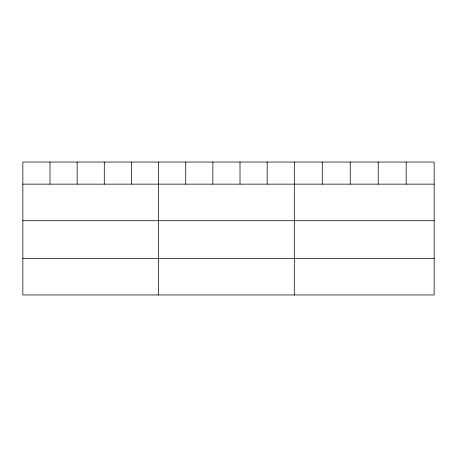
<?xml version="1.0" encoding="UTF-8"?>
<svg xmlns="http://www.w3.org/2000/svg" width="457" height="457" viewBox="0 0 457 457"><rect width="100%" height="100%" fill="white"/><g stroke="black" fill="none" stroke-linecap="round" stroke-linejoin="round"><path stroke-width="0.69" d="M434.15 184.148L434.15 294.965L22.85 294.965L22.85 162.035L434.15 162.035L434.15 184.148L22.85 184.148M22.85 220.72L434.15 220.72M22.85 258.394L434.15 258.394M406.182 162.035L406.182 184.148M378.213 162.035L378.213 184.148M350.245 162.035L350.245 184.148M322.276 162.035L322.276 184.148M294.308 162.035L294.308 294.965M267.162 162.035L267.162 184.148M240.016 162.035L240.016 184.148M212.871 162.035L212.871 184.148M185.725 162.035L185.725 184.148M158.579 162.035L158.579 294.965M131.433 162.035L131.433 184.148M104.287 162.035L104.287 184.148M77.142 162.035L77.142 184.148M49.996 162.035L49.996 184.148"/></g></svg>
